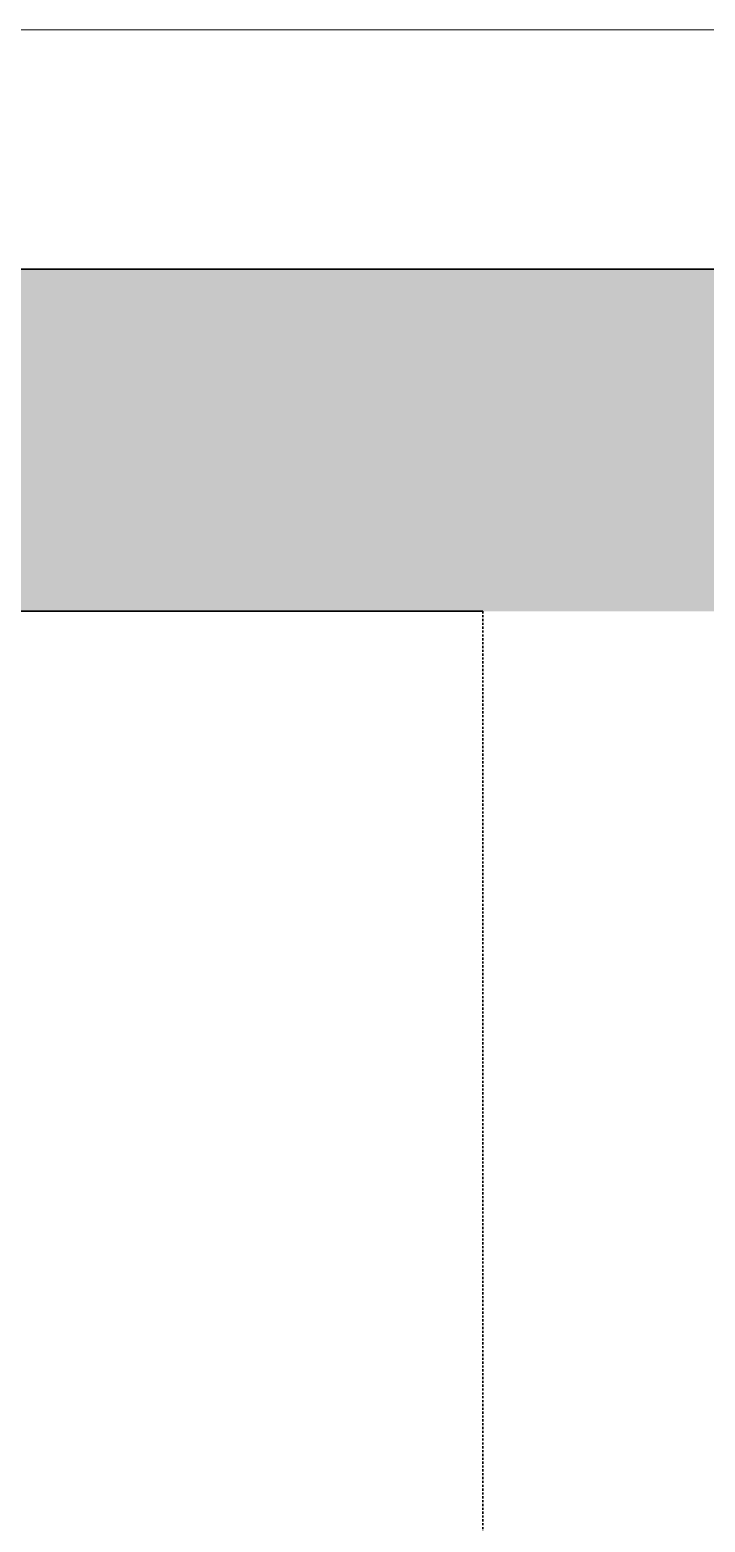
# Model space of a CAD drawing. Header units: inches. Extents: x -1176 to 1545, y -2552 to 978.
# Drawn here: x -254 to -214.6, y 490.4 to 577.7 of the extents above; entities that cross this region are included whole.
import ezdxf

# ---------------------------------------------------------------- set-up
doc = ezdxf.new("R2010")
doc.units = ezdxf.units.IN
doc.header["$MEASUREMENT"] = 0
doc.linetypes.add('Demolished', pattern=[0.1875, 0.125, -0.0625])
for name, color, linetype, lineweight in [('A-FLOR', 192, 'Continuous', 18), ('A-WALL', 113, 'Continuous', 18), ('A-WALL-PATT', 111, 'Continuous', 18)]:
    doc.layers.add(name, color=color, linetype=linetype, lineweight=lineweight)

msp = doc.modelspace()

# ---------------------------------------------------------------- hatches: boundary and pattern name
at = {"layer": 'A-WALL-PATT'}
h = msp.add_hatch(color=250, dxfattribs=at)
h.paths.add_polyline_path([(-53.535, 543.684), (-22.281, 543.684), (-22.281, 563.684), (-53.535, 563.684), (-53.535, 546.918)], flags=0)
h.paths.add_polyline_path([(-564.2, 543.684), (-516.709, 543.684), (-516.709, 563.684), (-590.071, 563.684), (-590.071, 543.684), (-570.063, 543.684)], flags=0)
h.paths.add_polyline_path([(-377.558, 543.684), (-309.043, 543.684), (-309.043, 563.684), (-377.558, 563.684), (-377.558, 546.918)], flags=0)
h.paths.add_polyline_path([(-97.765, 543.684), (-97.765, 563.684), (-152.067, 563.684), (-152.067, 543.684), (-101.073, 543.684)], flags=0)
h.paths.add_polyline_path([(-476.709, 543.684), (-421.788, 543.684), (-421.788, 563.684), (-476.709, 563.684), (-476.709, 546.918)], flags=0)
h.paths.add_polyline_path([(-213.571, 543.684), (-196.298, 543.684), (-196.298, 563.684), (-264.813, 563.684), (-264.813, 543.684), (-227.571, 543.684)], flags=0)

# ---------------------------------------------------------------- linework, layer by layer
at = {"layer": 'A-FLOR'}
msp.add_line((-5.285, 577.684), (-473.093, 577.684), dxfattribs=at)
at = {"layer": 'A-WALL', "color": 8, "lineweight": 30}
for p, q in [((-264.813, 563.684), (-196.298, 563.684)), ((-264.813, 543.684), (-227.571, 543.684))]:
    msp.add_line(p, q, dxfattribs=at)
at = {"layer": 'A-WALL', "color": 250, "linetype": 'Demolished', "lineweight": 30}
msp.add_line((-227.571, 543.684), (-227.571, 437.004), dxfattribs=at)

doc.saveas('drawing.dxf')
